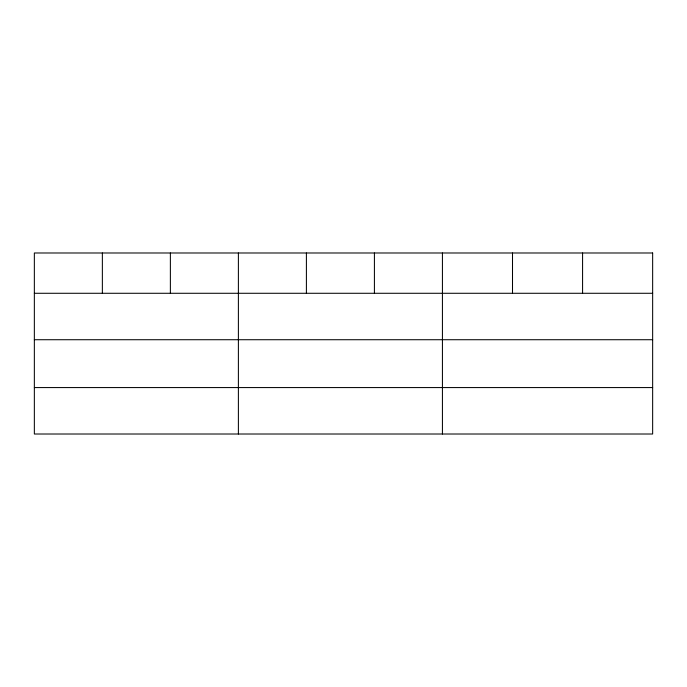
<?xml version="1.0" encoding="UTF-8"?>
<svg xmlns="http://www.w3.org/2000/svg" width="687" height="687" viewBox="0 0 687 687"><rect width="100%" height="100%" fill="white"/><g stroke="black" fill="none" stroke-linecap="round" stroke-linejoin="round"><path stroke-width="1.03" d="M34.35 293.28L652.65 293.28M34.35 339.722L652.65 339.722M34.35 387.571L652.65 387.571M582.576 252.988L582.576 293.28M512.502 252.988L512.502 293.28M442.428 252.988L442.428 434.012M374.415 252.988L374.415 293.28M306.402 252.988L306.402 293.28M238.389 252.988L238.389 434.012M170.376 252.988L170.376 293.28M102.363 252.988L102.363 293.28M652.65 252.988L34.35 252.988L34.35 434.012L652.65 434.012L652.65 252.988"/></g></svg>
